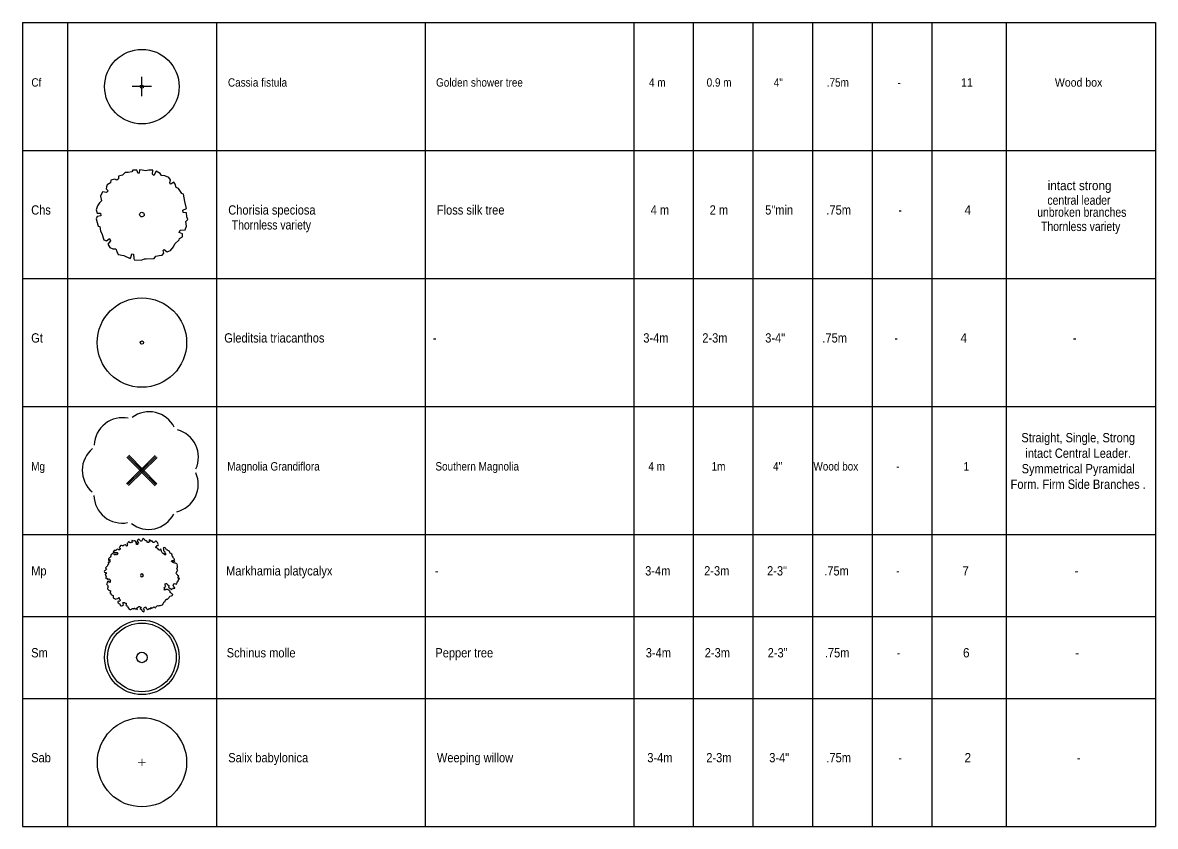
# Model space of a CAD drawing. Extents: x -2743 to -1606, y 314 to 679.
# Drawn here: x -1854.1 to -1778.1, y 459 to 513 of the extents above; entities that cross this region are included whole.
import ezdxf
from ezdxf.enums import TextEntityAlignment as Align

# ---------------------------------------------------------------- set-up
doc = ezdxf.new("R2010")
doc.units = 0
doc.header["$MEASUREMENT"] = 0
for name, color, linetype in [('Cassia fistula', 71, 'Continuous'), ('Chorisia speciosa', 71, 'Continuous'), ('L-PLNT-trunk', 8, 'Continuous'), ('L-TR CENTER', 7, 'Continuous'), ('L-TR Salix babylonica', 71, 'Continuous'), ('L-tree Gleditsia triacanthos', 71, 'Continuous'), ('LA-PLNT-DESIGN TEXT', 63, 'Continuous'), ('LA-PLNT-TABLE LINE', 202, 'Continuous'), ('Magnolia Grandiflora', 71, 'Continuous'), ('Markhamia platycalyx', 71, 'Continuous'), ('Schinus molle', 71, 'Continuous')]:
    doc.layers.add(name, color=color, linetype=linetype)
doc.styles.add('PLNT-LEG', font='arial.ttf', dxfattribs={"width": 0.85})

# ---------------------------------------------------------------- blocks, each defined once
blk = doc.blocks.new('PL-TAB')
at = {"style": 'PLNT-LEG'}
for tag, width, p in [('ABRV.', 0.85, (1.439, 0)), ('SYMBOL', 0.85, (7.527, 0)), ('HEIGHT', 0.85, (42.963, 0)), ('SPREAD', 0.85, (46.921, 0)), ('CALIBER', 0.85, (50.966, 0)), ('ROOTS', 0.85, (54.958, 0)), ('SPACING', 0.75, (59.078, 0)), ('QUANTITY', 0.9, (63.622, 0)), ('REMARKS', 0.9, (69.211, 0))]:
    blk.add_attdef(tag, text='', height=0.625, dxfattribs=dict(at, width=width)).set_placement(p, align=Align.CENTER)
at = {"style": 'PLNT-LEG', "width": 0.85}
for tag, p in [('BOTANICAL-NAME', (14, 0)), ('COMMON-NAME', (28, 0))]:
    blk.add_attdef(tag, p, '', height=0.625, dxfattribs=at)
blk = doc.blocks.new('CASSIA FISTULA')
for p, q in [((0.647, 0), (-0.647, 0)), ((0, -0.647), (0, 0.647))]:
    blk.add_line(p, q)
for radius in [2.5, 0.107]:
    blk.add_circle((0, 0), radius)
blk = doc.blocks.new('Chorisia speciosa')
blk.add_lwpolyline([(-2.72, 0.931), (-2.851, 0.787), (-2.97, 0.589), (-3.075, 0.313), (-3.009, 0.102), (-2.785, 0.102), (-2.759, -0.082), (-3.009, -0.122), (-3.062, -0.28), (-2.93, -0.767), (-2.825, -0.807), (-2.785, -1.123), (-2.693, -1.28), (-2.561, -1.689), (-2.377, -1.754), (-2.179, -1.61), (-2.114, -1.754), (-2.285, -1.991), (-2.153, -2.215), (-1.942, -2.307), (-1.745, -2.294), (-1.679, -2.479), (-1.587, -2.676), (-1.218, -2.755), (-0.796, -2.939), (-0.744, -2.874), (-0.678, -2.637), (-0.572, -2.663), (-0.533, -2.953), (-0.52, -3.045), (-0.045, -3.058), (0.165, -2.966), (0.284, -2.979), (0.824, -2.939), (0.943, -2.781), (1.167, -2.755), (1.364, -2.716), (1.47, -2.584), (1.417, -2.4), (1.496, -2.347), (1.707, -2.492), (1.918, -2.4), (2.128, -2.163), (2.221, -1.965), (2.497, -1.702), (2.524, -1.596), (2.721, -1.491), (2.721, -1.294), (2.51, -1.201), (2.576, -1.044), (2.906, -1.03), (2.998, -0.767), (2.945, -0.464), (3.077, -0.319), (3.011, -0.148), (2.998, 0.115), (2.774, 0.141), (2.747, 0.299), (2.998, 0.405), (2.892, 0.879), (2.8, 1.379), (2.682, 1.405), (2.458, 1.748), (2.3, 1.813), (2.234, 2.05), (2.142, 2.169), (1.944, 2.05), (1.865, 2.143), (1.931, 2.34), (1.799, 2.485), (1.536, 2.603), (1.325, 2.617), (1.219, 2.748), (0.969, 2.906), (0.798, 2.63), (0.706, 2.709), (0.745, 2.972), (0.468, 2.985), (0.245, 2.933), (0.021, 2.985), (-0.151, 2.998), (-0.19, 2.775), (-0.256, 2.761), (-0.348, 2.972), (-0.612, 2.985), (-0.664, 2.88), (-0.928, 2.827), (-1.126, 2.827), (-1.297, 2.656), (-1.56, 2.577), (-1.56, 2.393), (-1.679, 2.301), (-1.811, 2.38), (-2.074, 2.301), (-2.114, 2.129), (-2.324, 1.998), (-2.377, 1.866), (-2.403, 1.721), (-2.272, 1.603), (-2.364, 1.484), (-2.641, 1.524), (-2.772, 1.234)], close=True)
at = {"layer": 'L-PLNT-trunk'}
blk.add_ellipse((0, 0), major_axis=(-0.144, 0.052), ratio=0.999958, start_param=1.570795472079076, end_param=7.853980779258663, dxfattribs=at)
blk = doc.blocks.new('Magnolia Grandiflora')
at = {"layer": 'Magnolia Grandiflora'}
for p, q in [((-1.024, -0.884), (0.898, 1.012)), ((0.884, -1.024), (-1.012, 0.898)), ((-0.961, -0.948), (0.961, 0.948)), ((0.948, -0.961), (-0.948, 0.961)), ((-0.898, -1.012), (1.024, 0.884)), ((1.012, -0.898), (-0.884, 1.024))]:
    blk.add_line(p, q, dxfattribs=at)
for centre, start, end in [((0.483, 2.051), 26.67955, 126.82331), ((-1.302, 1.656), 78.10812, 178.25188), ((1.904, 0.901), 335.25098, 75.39474), ((-2.107, 0.014), 129.53669, 229.68045), ((1.892, -0.927), 283.8224, 23.96616), ((-1.325, -1.638), 180.96526, 281.10902), ((0.455, -2.057), 232.39383, 332.53759)]:
    blk.add_arc(centre, 1.893, start, end, dxfattribs=at)
blk = doc.blocks.new('Schinus molle')
at = {"layer": 'Schinus molle'}
for radius in [2.5, 2.303, 0.354]:
    blk.add_circle((0, 0), radius, dxfattribs=at)
blk = doc.blocks.new('Markhamia platycalyx')
at = {"layer": 'Markhamia platycalyx', "linetype": 'Continuous'}
blk.add_lwpolyline([(2.256, -0.439), (2.248, -0.472), (2.236, -0.506), (2.189, -0.497), (2.192, -0.532), (2.202, -0.572), (2.184, -0.603), (2.155, -0.649), (2.201, -0.661), (2.19, -0.711), (2.135, -0.714), (2.112, -0.684), (2.058, -0.658), (2.054, -0.699), (2.018, -0.707), (1.971, -0.725), (1.937, -0.766), (1.962, -0.794), (1.965, -0.847), (1.94, -0.892), (1.978, -0.895), (2.019, -0.868), (2.064, -0.871), (2.095, -0.888), (2.095, -0.888), (2.095, -0.888), (2.043, -0.913), (2.06, -0.974), (2.088, -1.003), (2.123, -1.023), (2.126, -1.062), (2.133, -1.11), (2.139, -1.186), (2.099, -1.184), (2.065, -1.169), (2.027, -1.172), (1.99, -1.118), (1.965, -1.082), (1.907, -1.076), (1.847, -1.098), (1.811, -1.106), (1.814, -1.144), (1.84, -1.213), (1.867, -1.271), (1.891, -1.307), (1.899, -1.343), (1.865, -1.356), (1.834, -1.379), (1.796, -1.398), (1.767, -1.426), (1.779, -1.489), (1.725, -1.509), (1.675, -1.494), (1.659, -1.528), (1.672, -1.563), (1.64, -1.597), (1.609, -1.62), (1.569, -1.635), (1.537, -1.653), (1.562, -1.722), (1.549, -1.761), (1.499, -1.779), (1.405, -1.797), (1.365, -1.812), (1.338, -1.89), (1.311, -1.922), (1.282, -1.95), (1.273, -1.987), (1.235, -2.035), (1.171, -2.104), (1.138, -2.122), (1.067, -2.115), (1.007, -2.103), (0.966, -2.113), (0.918, -2.137), (0.882, -2.161), (0.842, -2.143), (0.798, -2.147), (0.763, -2.172), (0.721, -2.165), (0.695, -2.203), (0.68, -2.237), (0.606, -2.264), (0.571, -2.277), (0.535, -2.302), (0.473, -2.286), (0.435, -2.289), (0.354, -2.375), (0.316, -2.423), (0.28, -2.431), (0.243, -2.422), (0.22, -2.391), (0.233, -2.353), (0.225, -2.316), (0.203, -2.257), (0.185, -2.207), (0.162, -2.177), (0.128, -2.161), (0.109, -2.123), (0.089, -2.086), (0.098, -2.049), (0.105, -2.007), (0.077, -1.978), (0.074, -1.94), (0.108, -1.927), (0.122, -1.888), (0.157, -1.847), (0.197, -1.832), (0.217, -1.796), (0.194, -1.749), (0.149, -1.749), (0.11, -1.735), (0.087, -1.704), (0.044, -1.709), (-0.004, -1.732), (-0.033, -1.76), (-0.063, -1.738), (-0.092, -1.692), (-0.145, -1.656), (-0.19, -1.655), (-0.226, -1.708), (-0.24, -1.747), (-0.232, -1.784), (-0.194, -1.809), (-0.21, -1.843), (-0.194, -1.916), (-0.158, -1.936), (-0.121, -1.945), (-0.084, -1.954), (-0.05, -1.969), (-0.047, -2.007), (-0.056, -2.044), (-0.063, -2.086), (-0.045, -2.119), (-0.035, -2.16), (-0.022, -2.195), (-0.051, -2.223), (-0.088, -2.214), (-0.13, -2.224), (-0.138, -2.261), (-0.161, -2.291), (-0.176, -2.325), (-0.205, -2.353), (-0.239, -2.338), (-0.242, -2.299), (-0.262, -2.262), (-0.275, -2.227), (-0.285, -2.186), (-0.323, -2.189), (-0.363, -2.187), (-0.437, -2.169), (-0.476, -2.184), (-0.48, -2.264), (-0.472, -2.317), (-0.517, -2.346), (-0.601, -2.332), (-0.652, -2.317), (-0.688, -2.342), (-0.724, -2.35), (-0.763, -2.336), (-0.877, -2.362), (-0.92, -2.367), (-0.923, -2.328), (-0.903, -2.293), (-0.921, -2.243), (-0.968, -2.238), (-1.045, -2.244), (-1.058, -2.21), (-1.051, -2.168), (-1.079, -2.139), (-1.077, -2.099), (-1.104, -2.07), (-1.117, -2.035), (-1.135, -2.002), (-1.172, -1.994), (-1.208, -2.002), (-1.252, -1.99), (-1.315, -2.002), (-1.357, -2.012), (-1.389, -1.985), (-1.392, -1.947), (-1.45, -1.911), (-1.45, -1.911), (-1.485, -1.899), (-1.514, -1.923), (-1.555, -1.913), (-1.587, -1.894), (-1.615, -1.867), (-1.638, -1.839), (-1.679, -1.829), (-1.702, -1.8), (-1.716, -1.762), (-1.735, -1.713), (-1.755, -1.659), (-1.719, -1.639), (-1.69, -1.616), (-1.708, -1.585), (-1.719, -1.539), (-1.702, -1.502), (-1.683, -1.47), (-1.723, -1.46), (-1.732, -1.42), (-1.725, -1.374), (-1.793, -1.374), (-1.812, -1.406), (-1.829, -1.444), (-1.796, -1.531), (-1.808, -1.566), (-1.846, -1.549), (-1.874, -1.523), (-1.908, -1.498), (-1.95, -1.47), (-1.984, -1.396), (-2.001, -1.365), (-2.037, -1.353), (-2.063, -1.283), (-2.079, -1.239), (-2.126, -1.231), (-2.159, -1.175), (-2.173, -1.106), (-2.188, -1.049), (-2.202, -1.011), (-2.255, -0.969), (-2.278, -0.94), (-2.279, -0.903), (-2.267, -0.837), (-2.28, -0.767), (-2.282, -0.73), (-2.307, -0.696), (-2.323, -0.652), (-2.343, -0.598), (-2.35, -0.563), (-2.341, -0.522), (-2.306, -0.497), (-2.272, -0.49), (-2.238, -0.515), (-2.206, -0.534), (-2.168, -0.551), (-2.131, -0.568), (-2.124, -0.603), (-2.109, -0.66), (-2.102, -0.694), (-2.063, -0.699), (-2.026, -0.716), (-2.006, -0.77), (-1.969, -0.819), (-1.934, -0.812), (-1.919, -0.769), (-1.944, -0.704), (-1.96, -0.66), (-1.948, -0.624), (-1.951, -0.582), (-1.971, -0.546), (-2, -0.519), (-2.025, -0.485), (-2.062, -0.468), (-2.084, -0.427), (-2.122, -0.41), (-2.145, -0.381), (-2.102, -0.346), (-2.06, -0.324), (-2.041, -0.292), (-2.06, -0.225), (-2.091, -0.174), (-2.114, -0.146), (-2.086, -0.123), (-2.1, -0.085), (-2.096, -0.046), (-2.097, -0.009), (-2.138, 0.001), (-2.182, 0.003), (-2.207, -0.031), (-2.246, -0.027), (-2.274, -0.069), (-2.291, -0.106), (-2.338, -0.111), (-2.374, -0.05), (-2.402, -0.023), (-2.448, 0.016), (-2.478, 0.079), (-2.497, 0.146), (-2.461, 0.185), (-2.389, 0.224), (-2.336, 0.25), (-2.327, 0.291), (-2.353, 0.343), (-2.385, 0.362), (-2.373, 0.398), (-2.354, 0.43), (-2.368, 0.468), (-2.368, 0.468), (-2.354, 0.506), (-2.364, 0.542), (-2.377, 0.577), (-2.344, 0.596), (-2.305, 0.596), (-2.286, 0.553), (-2.268, 0.517), (-2.217, 0.561), (-2.182, 0.574), (-2.164, 0.62), (-2.165, 0.663), (-2.197, 0.68), (-2.217, 0.744), (-2.21, 0.782), (-2.217, 0.822), (-2.242, 0.86), (-2.259, 0.904), (-2.272, 0.949), (-2.263, 1.002), (-2.211, 1.036), (-2.178, 1.023), (-2.137, 1.01), (-2.084, 1.022), (-2.048, 1.04), (-2.041, 1.078), (-2.055, 1.137), (-2.073, 1.173), (-2.087, 1.211), (-2.083, 1.27), (-2.041, 1.3), (-2.006, 1.292), (-1.968, 1.288), (-1.93, 1.291), (-1.919, 1.252), (-1.912, 1.212), (-1.901, 1.173), (-1.885, 1.14), (-1.82, 1.178), (-1.785, 1.199), (-1.761, 1.154), (-1.712, 1.215), (-1.723, 1.254), (-1.798, 1.262), (-1.834, 1.273), (-1.822, 1.328), (-1.865, 1.366), (-1.885, 1.401), (-1.887, 1.443), (-1.871, 1.478), (-1.837, 1.501), (-1.825, 1.566), (-1.837, 1.627), (-1.783, 1.625), (-1.739, 1.584), (-1.708, 1.56), (-1.658, 1.597), (-1.661, 1.646), (-1.628, 1.672), (-1.636, 1.712), (-1.652, 1.746), (-1.676, 1.772), (-1.631, 1.786), (-1.591, 1.793), (-1.559, 1.813), (-1.502, 1.834), (-1.467, 1.815), (-1.462, 1.774), (-1.398, 1.783), (-1.364, 1.771), (-1.326, 1.792), (-1.325, 1.828), (-1.349, 1.855), (-1.349, 1.855), (-1.37, 1.885), (-1.36, 1.921), (-1.311, 1.977), (-1.269, 1.988), (-1.232, 2.001), (-1.212, 2.046), (-1.2, 2.115), (-1.192, 2.156), (-1.152, 2.185), (-1.116, 2.175), (-1.08, 2.179), (-1.043, 2.179), (-1.004, 2.175), (-1, 2.139), (-1.01, 2.103), (-0.971, 2.099), (-0.951, 2.069), (-0.885, 2.103), (-0.885, 2.14), (-0.876, 2.181), (-0.876, 2.218), (-0.837, 2.274), (-0.773, 2.303), (-0.736, 2.303), (-0.709, 2.354), (-0.697, 2.396), (-0.64, 2.417), (-0.597, 2.429), (-0.582, 2.388), (-0.613, 2.321), (-0.609, 2.285), (-0.613, 2.246), (-0.639, 2.19), (-0.658, 2.155), (-0.636, 2.108), (-0.599, 2.108), (-0.566, 2.083), (-0.513, 2.103), (-0.501, 2.144), (-0.525, 2.172), (-0.497, 2.211), (-0.459, 2.22), (-0.434, 2.253), (-0.454, 2.292), (-0.498, 2.299), (-0.503, 2.338), (-0.528, 2.366), (-0.484, 2.411), (-0.442, 2.422), (-0.386, 2.447), (-0.356, 2.467), (-0.311, 2.47), (-0.278, 2.455), (-0.244, 2.44), (-0.166, 2.455), (-0.109, 2.476), (-0.068, 2.491), (-0.024, 2.498), (0.016, 2.476), (0.05, 2.461), (0.059, 2.423), (0.005, 2.393), (-0.035, 2.378), (0.007, 2.376), (0.044, 2.389), (0.062, 2.354), (0.116, 2.346), (0.156, 2.338), (0.184, 2.363), (0.16, 2.391), (0.194, 2.422), (0.231, 2.399), (0.268, 2.338), (0.349, 2.368), (0.39, 2.37), (0.427, 2.346), (0.49, 2.365), (0.545, 2.391), (0.584, 2.41), (0.624, 2.415), (0.651, 2.356), (0.639, 2.314), (0.711, 2.332), (0.775, 2.36), (0.821, 2.387), (0.856, 2.391), (0.891, 2.348), (0.904, 2.311), (0.891, 2.273), (0.873, 2.234), (0.91, 2.22), (0.945, 2.201), (0.993, 2.223), (1.028, 2.241), (1.042, 2.204), (1.07, 2.178), (1.091, 2.148), (1.091, 2.148), (1.115, 2.122), (1.148, 2.098), (1.189, 2.107), (1.229, 2.097), (1.225, 2.058), (1.197, 2.035), (1.225, 1.959), (1.213, 1.924), (1.177, 1.905), (1.185, 1.833), (1.183, 1.789), (1.212, 1.763), (1.263, 1.757), (1.3, 1.74), (1.323, 1.712), (1.359, 1.731), (1.345, 1.788), (1.328, 1.831), (1.338, 1.872), (1.365, 1.9), (1.4, 1.889), (1.428, 1.862), (1.469, 1.853), (1.497, 1.876), (1.547, 1.876), (1.579, 1.838), (1.608, 1.762), (1.627, 1.726), (1.666, 1.722), (1.707, 1.712), (1.741, 1.688), (1.777, 1.689), (1.813, 1.678), (1.829, 1.634), (1.845, 1.591), (1.868, 1.562), (1.871, 1.52), (1.854, 1.483), (1.85, 1.444), (1.879, 1.418), (1.91, 1.399), (1.948, 1.413), (1.985, 1.414), (1.999, 1.376), (1.988, 1.341), (2.03, 1.326), (2.059, 1.3), (2.06, 1.263), (2.037, 1.192), (2.051, 1.154), (2.085, 1.13), (2.122, 1.113), (2.158, 1.101), (2.193, 1.071), (2.204, 1.026), (2.195, 0.985), (2.196, 0.949), (2.219, 0.92), (2.171, 0.865), (2.09, 0.785), (2.029, 0.75), (2, 0.727), (2.034, 0.703), (2.068, 0.678), (2.094, 0.626), (2.108, 0.588), (2.14, 0.569), (2.205, 0.593), (2.244, 0.62), (2.246, 0.664), (2.273, 0.693), (2.31, 0.676), (2.336, 0.624), (2.355, 0.556), (2.35, 0.518), (2.417, 0.456), (2.44, 0.427), (2.43, 0.337), (2.411, 0.305), (2.375, 0.286), (2.349, 0.257), (2.311, 0.243), (2.289, 0.284), (2.255, 0.309), (2.218, 0.326), (2.198, 0.362), (2.178, 0.317), (2.166, 0.282), (2.138, 0.259), (2.157, 0.223), (2.161, 0.181), (2.146, 0.138), (2.174, 0.112), (2.209, 0.1), (2.25, 0.091), (2.276, 0.038), (2.277, 0.002), (2.273, -0.037), (2.303, -0.069), (2.34, -0.086), (2.357, -0.129), (2.393, -0.227), (2.407, -0.265), (2.383, -0.299), (2.371, -0.334), (2.337, -0.359), (2.299, -0.373), (2.273, -0.402)], close=True, dxfattribs=at)
blk.add_circle((0, 0), 0.1, dxfattribs=at)
blk = doc.blocks.new('Salix babylonica')
at = {"layer": 'L-TR CENTER', "const_width": 0.05}
for points in [[(0.25, 0), (-0.25, 0)], [(0, 0.25), (0, -0.25)]]:
    blk.add_lwpolyline(points, dxfattribs=at)
at = {"layer": 'L-TR Salix babylonica'}
blk.add_circle((0.007, 0.005), 2.992, dxfattribs=at)
blk = doc.blocks.new('Gleditsia triacanthos')
blk.add_circle((0, 0), 3)
at = {"layer": 'L-PLNT-trunk'}
blk.add_circle((0, 0), 0.107, dxfattribs=at)

msp = doc.modelspace()

# ---------------------------------------------------------------- linework, layer by layer
at = {"layer": 'LA-PLNT-TABLE LINE', "extrusion": (1.27242e-07, -1.99549e-18, 1)}
for p, q in [((-1854.059, 512.969), (-1778.059, 512.969)), ((-1854.059, 504.379), (-1778.059, 504.379)), ((-1854.059, 495.789), (-1778.059, 495.789)), ((-1854.059, 487.198), (-1778.059, 487.198)), ((-1854.059, 478.608), (-1778.059, 478.608)), ((-1854.059, 473.108), (-1778.059, 473.108)), ((-1854.059, 467.608), (-1778.059, 467.608)), ((-1854.059, 459.017), (-1778.059, 459.018))]:
    msp.add_line(p, q, dxfattribs=at)
at = {"layer": 'LA-PLNT-TABLE LINE', "extrusion": (1.27242e-07, -1.99549e-18, 1), "elevation": -0.12}
for points in [[(-1854.059, 512.969), (-1854.059, 459.017)], [(-1851.059, 512.969), (-1851.059, 459.017)], [(-1841.059, 512.969), (-1841.059, 459.017)], [(-1827.059, 512.969), (-1827.059, 459.017)], [(-1813.059, 512.969), (-1813.059, 459.017)], [(-1809.059, 512.969), (-1809.059, 459.017)], [(-1805.059, 512.969), (-1805.059, 459.017)], [(-1801.059, 512.969), (-1801.059, 459.017)], [(-1797.059, 512.969), (-1797.059, 459.017)], [(-1793.059, 512.969), (-1793.059, 459.017)], [(-1788.059, 512.969), (-1788.059, 459.017)], [(-1778.059, 512.969), (-1778.059, 459.018)]]:
    msp.add_lwpolyline(points, dxfattribs=at)

# ---------------------------------------------------------------- block references
at = {"layer": 'Cassia fistula', "extrusion": (1.27242e-07, -1.99549e-18, 1), "rotation": 8.65857215290934e-05}
msp.add_blockref('CASSIA FISTULA', (-1846.059, 508.674, 0), dxfattribs=at)
at = {"layer": 'Chorisia speciosa', "extrusion": (1.27242e-07, -1.99549e-18, 1), "rotation": 8.65857215290934e-05}
msp.add_blockref('Chorisia speciosa', (-1846.059, 500.084, 0), dxfattribs=at)
at = {"layer": 'L-TR Salix babylonica', "extrusion": (1.27242e-07, -1.99549e-18, 1), "rotation": 8.65857215290934e-05}
msp.add_blockref('Salix babylonica', (-1846.059, 463.313, 0), dxfattribs=at)
at = {"layer": 'L-tree Gleditsia triacanthos', "extrusion": (1.27242e-07, -1.99549e-18, 1), "rotation": 8.65857215290934e-05}
msp.add_blockref('Gleditsia triacanthos', (-1846.059, 491.493, 0), dxfattribs=at)
at = {"layer": 'LA-PLNT-DESIGN TEXT', "extrusion": (1.27242e-07, -1.99549e-18, 1)}
ref = msp.add_blockref('PL-TAB', (-1854.322, 508.674, 0), dxfattribs=dict(at, xscale=0.9, yscale=0.9, zscale=0.9, rotation=8.658572151813815e-05))
ref.add_attrib('REMARKS', 'Wood box', dxfattribs={"layer": '0', "extrusion": (1.27242e-07, -1.99549e-18, 1), "height": 0.5625, "rotation": 0.00009, "style": 'PLNT-LEG', "width": 0.9}).set_placement((-1783.208, 508.674, 0), align=Align.CENTER)
ref.add_attrib('QUANTITY', '11', dxfattribs={"layer": '0', "extrusion": (1.27242e-07, -1.99549e-18, 1), "height": 0.5625, "rotation": 0.00009, "style": 'PLNT-LEG', "width": 0.9}).set_placement((-1790.7, 508.674, 0), align=Align.CENTER)
ref.add_attrib('SPACING', '-', dxfattribs={"layer": '0', "extrusion": (1.27242e-07, -1.99549e-18, 1), "height": 0.562, "rotation": 0.00009, "style": 'PLNT-LEG', "width": 0.75}).set_placement((-1795.244, 508.674, 0), align=Align.CENTER)
ref.add_attrib('ROOTS', '.75m', dxfattribs={"layer": '0', "extrusion": (1.27242e-07, -1.99549e-18, 1), "height": 0.5625, "rotation": 0.00009, "style": 'PLNT-LEG', "width": 0.85}).set_placement((-1799.364, 508.674, 0), align=Align.CENTER)
ref.add_attrib('CALIBER', '4"', dxfattribs={"layer": '0', "extrusion": (1.27242e-07, -1.99549e-18, 1), "height": 0.5625, "rotation": 0.00009, "style": 'PLNT-LEG', "width": 0.85}).set_placement((-1803.356, 508.674, 0), align=Align.CENTER)
ref.add_attrib('SPREAD', '0.9 m', dxfattribs={"layer": '0', "extrusion": (1.27242e-07, -1.99549e-18, 1), "height": 0.5625, "rotation": 0.00009, "style": 'PLNT-LEG', "width": 0.85}).set_placement((-1807.33, 508.674, 0), align=Align.CENTER)
ref.add_attrib('HEIGHT', '4 m', dxfattribs={"layer": '0', "extrusion": (1.27242e-07, -1.99549e-18, 1), "height": 0.5625, "rotation": 0.00009, "style": 'PLNT-LEG', "width": 0.85}).set_placement((-1811.478, 508.674, 0), align=Align.CENTER)
ref.add_attrib('COMMON-NAME', 'Golden shower tree', (-1826.322, 508.674, 0), dxfattribs={"layer": '0', "extrusion": (1.27242e-07, -1.99549e-18, 1), "height": 0.5625, "rotation": 0.00009, "style": 'PLNT-LEG', "width": 0.85})
ref.add_attrib('BOTANICAL-NAME', 'Cassia fistula', (-1840.285, 508.674, 0), dxfattribs={"layer": '0', "extrusion": (1.27242e-07, -1.99549e-18, 1), "height": 0.5625, "rotation": 0.00009, "style": 'PLNT-LEG', "width": 0.85})
ref.add_attrib('ABRV.', 'Cf', dxfattribs={"layer": '0', "extrusion": (1.27242e-07, -1.99549e-18, 1), "height": 0.5625, "rotation": 0.00009, "style": 'PLNT-LEG', "width": 0.85}).set_placement((-1853.14, 508.674, 0), align=Align.CENTER)
ref = msp.add_blockref('PL-TAB', (-1854.265, 500.084, 0), dxfattribs=dict(at, rotation=8.65857215290934e-05))
ref.add_attrib('REMARKS', 'intact strong', dxfattribs={"layer": '0', "extrusion": (1.27242e-07, -1.99549e-18, 1), "height": 0.625, "rotation": 0.00009, "style": 'PLNT-LEG', "width": 0.9}).set_placement((-1783.142, 501.725, 0), align=Align.CENTER)
ref.add_attrib('QUANTITY', '4', dxfattribs={"layer": '0', "extrusion": (1.27242e-07, -1.99549e-18, 1), "height": 0.625, "rotation": 0.00009, "style": 'PLNT-LEG', "width": 0.9}).set_placement((-1790.643, 500.084, 0), align=Align.CENTER)
ref.add_attrib('SPACING', '-', dxfattribs={"layer": '0', "extrusion": (1.27242e-07, -1.99549e-18, 1), "height": 0.625, "rotation": 0.00009, "style": 'PLNT-LEG', "width": 0.75}).set_placement((-1795.187, 500.084, 0), align=Align.CENTER)
ref.add_attrib('ROOTS', '.75m', dxfattribs={"layer": '0', "extrusion": (1.27242e-07, -1.99549e-18, 1), "height": 0.625, "rotation": 0.00009, "style": 'PLNT-LEG', "width": 0.85}).set_placement((-1799.307, 500.084, 0), align=Align.CENTER)
ref.add_attrib('CALIBER', '5"min', dxfattribs={"layer": '0', "extrusion": (1.27242e-07, -1.99549e-18, 1), "height": 0.625, "rotation": 0.00009, "style": 'PLNT-LEG', "width": 0.85}).set_placement((-1803.299, 500.084, 0), align=Align.CENTER)
ref.add_attrib('SPREAD', '2 m', dxfattribs={"layer": '0', "extrusion": (1.27242e-07, -1.99549e-18, 1), "height": 0.625, "rotation": 0.00009, "style": 'PLNT-LEG', "width": 0.85}).set_placement((-1807.344, 500.084, 0), align=Align.CENTER)
ref.add_attrib('HEIGHT', '4 m', dxfattribs={"layer": '0', "extrusion": (1.27242e-07, -1.99549e-18, 1), "height": 0.625, "rotation": 0.00009, "style": 'PLNT-LEG', "width": 0.85}).set_placement((-1811.302, 500.084, 0), align=Align.CENTER)
ref.add_attrib('COMMON-NAME', 'Floss silk tree', (-1826.265, 500.084, 0), dxfattribs={"layer": '0', "extrusion": (1.27242e-07, -1.99549e-18, 1), "height": 0.625, "rotation": 0.00009, "style": 'PLNT-LEG', "width": 0.85})
ref.add_attrib('BOTANICAL-NAME', 'Chorisia speciosa', (-1840.265, 500.084, 0), dxfattribs={"layer": '0', "extrusion": (1.27242e-07, -1.99549e-18, 1), "height": 0.625, "rotation": 0.00009, "style": 'PLNT-LEG', "width": 0.85})
ref.add_attrib('ABRV.', 'Chs', dxfattribs={"layer": '0', "extrusion": (1.27242e-07, -1.99549e-18, 1), "height": 0.625, "rotation": 0.00009, "style": 'PLNT-LEG', "width": 0.85}).set_placement((-1852.826, 500.084, 0), align=Align.CENTER)
ref = msp.add_blockref('PL-TAB', (-1785.302, 500.744, 0), dxfattribs=dict(at, rotation=8.65857215290934e-05))
ref.add_attrib('BOTANICAL-NAME', 'central leader', (-1785.302, 500.744, 0), dxfattribs={"layer": '0', "extrusion": (1.27242e-07, -1.99549e-18, 1), "height": 0.625, "rotation": 0.00009, "style": 'PLNT-LEG', "width": 0.8})
ref = msp.add_blockref('PL-TAB', (-1785.983, 499.936, 0), dxfattribs=dict(at, rotation=8.65857215290934e-05))
ref.add_attrib('BOTANICAL-NAME', 'unbroken branches', (-1785.983, 499.936, 0), dxfattribs={"layer": '0', "extrusion": (1.27242e-07, -1.99549e-18, 1), "height": 0.625, "rotation": 0.00009, "style": 'PLNT-LEG', "width": 0.8})
ref = msp.add_blockref('PL-TAB', (-1840.028, 499.083, 0), dxfattribs=dict(at, rotation=8.65857215290934e-05))
ref.add_attrib('BOTANICAL-NAME', 'Thornless variety', (-1840.028, 499.083, 0), dxfattribs={"layer": '0', "extrusion": (1.27242e-07, -1.99549e-18, 1), "height": 0.625, "rotation": 0.00009, "style": 'PLNT-LEG', "width": 0.8})
ref = msp.add_blockref('PL-TAB', (-1785.727, 498.98, 0), dxfattribs=dict(at, rotation=8.65857215290934e-05))
ref.add_attrib('BOTANICAL-NAME', 'Thornless variety', (-1785.727, 498.98, 0), dxfattribs={"layer": '0', "extrusion": (1.27242e-07, -1.99549e-18, 1), "height": 0.625, "rotation": 0.00009, "style": 'PLNT-LEG', "width": 0.8})
ref = msp.add_blockref('PL-TAB', (-1854.533, 491.493, 0), dxfattribs=dict(at, rotation=8.65857215290934e-05))
ref.add_attrib('REMARKS', '-', dxfattribs={"layer": '0', "extrusion": (1.27242e-07, -1.99549e-18, 1), "height": 0.625, "rotation": 0.00009, "style": 'PLNT-LEG', "width": 0.9}).set_placement((-1783.471, 491.493, 0), align=Align.CENTER)
ref.add_attrib('QUANTITY', '4', dxfattribs={"layer": '0', "extrusion": (1.27242e-07, -1.99549e-18, 1), "height": 0.625, "rotation": 0.00009, "style": 'PLNT-LEG', "width": 0.9}).set_placement((-1790.911, 491.493, 0), align=Align.CENTER)
ref.add_attrib('SPACING', '-', dxfattribs={"layer": '0', "extrusion": (1.27242e-07, -1.99549e-18, 1), "height": 0.625, "rotation": 0.00009, "style": 'PLNT-LEG', "width": 0.75}).set_placement((-1795.455, 491.493, 0), align=Align.CENTER)
ref.add_attrib('ROOTS', '.75m', dxfattribs={"layer": '0', "extrusion": (1.27242e-07, -1.99549e-18, 1), "height": 0.625, "rotation": 0.00009, "style": 'PLNT-LEG', "width": 0.85}).set_placement((-1799.575, 491.493, 0), align=Align.CENTER)
ref.add_attrib('CALIBER', '3-4"', dxfattribs={"layer": '0', "extrusion": (1.27242e-07, -1.99549e-18, 1), "height": 0.625, "rotation": 0.00009, "style": 'PLNT-LEG', "width": 0.85}).set_placement((-1803.567, 491.493, 0), align=Align.CENTER)
ref.add_attrib('SPREAD', '2-3m', dxfattribs={"layer": '0', "extrusion": (1.27242e-07, -1.99549e-18, 1), "height": 0.625, "rotation": 0.00009, "style": 'PLNT-LEG', "width": 0.85}).set_placement((-1807.612, 491.493, 0), align=Align.CENTER)
ref.add_attrib('HEIGHT', '3-4m', dxfattribs={"layer": '0', "extrusion": (1.27242e-07, -1.99549e-18, 1), "height": 0.625, "rotation": 0.00009, "style": 'PLNT-LEG', "width": 0.85}).set_placement((-1811.57, 491.493, 0), align=Align.CENTER)
ref.add_attrib('COMMON-NAME', '-', (-1826.533, 491.493, 0), dxfattribs={"layer": '0', "extrusion": (1.27242e-07, -1.99549e-18, 1), "height": 0.625, "rotation": 0.00009, "style": 'PLNT-LEG', "width": 0.85})
ref.add_attrib('BOTANICAL-NAME', 'Gleditsia triacanthos', (-1840.533, 491.493, 0), dxfattribs={"layer": '0', "extrusion": (1.27242e-07, -1.99549e-18, 1), "height": 0.625, "rotation": 0.00009, "style": 'PLNT-LEG', "width": 0.85})
ref.add_attrib('ABRV.', 'Gt', dxfattribs={"layer": '0', "extrusion": (1.27242e-07, -1.99549e-18, 1), "height": 0.625, "rotation": 0.00009, "style": 'PLNT-LEG', "width": 0.85}).set_placement((-1853.094, 491.493, 0), align=Align.CENTER)
ref = msp.add_blockref('PL-TAB', (-1852.927, 482.903, 0), dxfattribs=dict(at, xscale=0.9, yscale=0.9, zscale=0.9, rotation=8.658572151813815e-05))
ref.add_attrib('QUANTITY', '1', dxfattribs={"layer": '0', "extrusion": (1.27242e-07, -1.99549e-18, 1), "height": 0.562, "rotation": 0.00009, "style": 'PLNT-LEG', "width": 0.9}).set_placement((-1790.742, 482.903, 0), align=Align.CENTER)
ref.add_attrib('SPACING', '-', dxfattribs={"layer": '0', "extrusion": (1.27242e-07, -1.99549e-18, 1), "height": 0.562, "rotation": 0.00009, "style": 'PLNT-LEG', "width": 0.75}).set_placement((-1795.336, 482.903, 0), align=Align.CENTER)
ref.add_attrib('ROOTS', 'Wood box ', dxfattribs={"layer": '0', "extrusion": (1.27242e-07, -1.99549e-18, 1), "height": 0.5625, "rotation": 0.00009, "style": 'PLNT-LEG', "width": 0.85}).set_placement((-1799.406, 482.903, 0), align=Align.CENTER)
ref.add_attrib('CALIBER', "4''", dxfattribs={"layer": '0', "extrusion": (1.27242e-07, -1.99549e-18, 1), "height": 0.5625, "rotation": 0.00009, "style": 'PLNT-LEG', "width": 0.85}).set_placement((-1803.398, 482.903, 0), align=Align.CENTER)
ref.add_attrib('SPREAD', '1m', dxfattribs={"layer": '0', "extrusion": (1.27242e-07, -1.99549e-18, 1), "height": 0.5625, "rotation": 0.00009, "style": 'PLNT-LEG', "width": 0.85}).set_placement((-1807.371, 482.903, 0), align=Align.CENTER)
ref.add_attrib('HEIGHT', '4 m', dxfattribs={"layer": '0', "extrusion": (1.27242e-07, -1.99549e-18, 1), "height": 0.5625, "rotation": 0.00009, "style": 'PLNT-LEG', "width": 0.85}).set_placement((-1811.52, 482.903, 0), align=Align.CENTER)
ref.add_attrib('COMMON-NAME', 'Southern Magnolia', (-1826.364, 482.903, 0), dxfattribs={"layer": '0', "extrusion": (1.27242e-07, -1.99549e-18, 1), "height": 0.5625, "rotation": 0.00009, "style": 'PLNT-LEG', "width": 0.85})
ref.add_attrib('BOTANICAL-NAME', 'Magnolia Grandiflora', (-1840.327, 482.903, 0), dxfattribs={"layer": '0', "extrusion": (1.27242e-07, -1.99549e-18, 1), "height": 0.5625, "rotation": 0.00009, "style": 'PLNT-LEG', "width": 0.85})
ref.add_attrib('ABRV.', 'Mg', dxfattribs={"layer": '0', "extrusion": (1.27242e-07, -1.99549e-18, 1), "height": 0.5625, "rotation": 0.00009, "style": 'PLNT-LEG', "width": 0.85}).set_placement((-1853.022, 482.903, 0), align=Align.CENTER)
ref = msp.add_blockref('PL-TAB', (-1854.409, 475.858, 0), dxfattribs=dict(at, rotation=8.65857215290934e-05))
ref.add_attrib('REMARKS', '-', dxfattribs={"layer": '0', "extrusion": (1.27242e-07, -1.99549e-18, 1), "height": 0.625, "rotation": 0.00009, "style": 'PLNT-LEG', "width": 0.9}).set_placement((-1783.348, 475.858, 0), align=Align.CENTER)
ref.add_attrib('QUANTITY', '7', dxfattribs={"layer": '0', "extrusion": (1.27242e-07, -1.99549e-18, 1), "height": 0.625, "rotation": 0.00009, "style": 'PLNT-LEG', "width": 0.9}).set_placement((-1790.787, 475.858, 0), align=Align.CENTER)
ref.add_attrib('SPACING', '-', dxfattribs={"layer": '0', "extrusion": (1.27242e-07, -1.99549e-18, 1), "height": 0.625, "rotation": 0.00009, "style": 'PLNT-LEG', "width": 0.75}).set_placement((-1795.331, 475.858, 0), align=Align.CENTER)
ref.add_attrib('ROOTS', '.75m', dxfattribs={"layer": '0', "extrusion": (1.27242e-07, -1.99549e-18, 1), "height": 0.625, "rotation": 0.00009, "style": 'PLNT-LEG', "width": 0.85}).set_placement((-1799.451, 475.858, 0), align=Align.CENTER)
ref.add_attrib('CALIBER', '2-3"', dxfattribs={"layer": '0', "extrusion": (1.27242e-07, -1.99549e-18, 1), "height": 0.625, "rotation": 0.00009, "style": 'PLNT-LEG', "width": 0.85}).set_placement((-1803.443, 475.858, 0), align=Align.CENTER)
ref.add_attrib('SPREAD', '2-3m', dxfattribs={"layer": '0', "extrusion": (1.27242e-07, -1.99549e-18, 1), "height": 0.625, "rotation": 0.00009, "style": 'PLNT-LEG', "width": 0.85}).set_placement((-1807.488, 475.858, 0), align=Align.CENTER)
ref.add_attrib('HEIGHT', '3-4m', dxfattribs={"layer": '0', "extrusion": (1.27242e-07, -1.99549e-18, 1), "height": 0.625, "rotation": 0.00009, "style": 'PLNT-LEG', "width": 0.85}).set_placement((-1811.446, 475.858, 0), align=Align.CENTER)
ref.add_attrib('COMMON-NAME', '-', (-1826.409, 475.858, 0), dxfattribs={"layer": '0', "extrusion": (1.27242e-07, -1.99549e-18, 1), "height": 0.625, "rotation": 0.00009, "style": 'PLNT-LEG', "width": 0.85})
ref.add_attrib('BOTANICAL-NAME', 'Markhamia platycalyx', (-1840.409, 475.858, 0), dxfattribs={"layer": '0', "extrusion": (1.27242e-07, -1.99549e-18, 1), "height": 0.625, "rotation": 0.00009, "style": 'PLNT-LEG', "width": 0.85})
ref.add_attrib('ABRV.', 'Mp', dxfattribs={"layer": '0', "extrusion": (1.27242e-07, -1.99549e-18, 1), "height": 0.625, "rotation": 0.00009, "style": 'PLNT-LEG', "width": 0.85}).set_placement((-1852.97, 475.858, 0), align=Align.CENTER)
ref = msp.add_blockref('PL-TAB', (-1854.368, 470.358, 0), dxfattribs=dict(at, rotation=8.65857215290934e-05))
ref.add_attrib('REMARKS', '-', dxfattribs={"layer": '0', "extrusion": (1.27242e-07, -1.99549e-18, 1), "height": 0.625, "rotation": 0.00009, "style": 'PLNT-LEG', "width": 0.9}).set_placement((-1783.307, 470.358, 0), align=Align.CENTER)
ref.add_attrib('QUANTITY', '6', dxfattribs={"layer": '0', "extrusion": (1.27242e-07, -1.99549e-18, 1), "height": 0.625, "rotation": 0.00009, "style": 'PLNT-LEG', "width": 0.9}).set_placement((-1790.746, 470.358, 0), align=Align.CENTER)
ref.add_attrib('SPACING', '-', dxfattribs={"layer": '0', "extrusion": (1.27242e-07, -1.99549e-18, 1), "height": 0.625, "rotation": 0.00009, "style": 'PLNT-LEG', "width": 0.75}).set_placement((-1795.29, 470.358, 0), align=Align.CENTER)
ref.add_attrib('ROOTS', '.75m', dxfattribs={"layer": '0', "extrusion": (1.27242e-07, -1.99549e-18, 1), "height": 0.625, "rotation": 0.00009, "style": 'PLNT-LEG', "width": 0.85}).set_placement((-1799.41, 470.358, 0), align=Align.CENTER)
ref.add_attrib('CALIBER', '2-3"', dxfattribs={"layer": '0', "extrusion": (1.27242e-07, -1.99549e-18, 1), "height": 0.625, "rotation": 0.00009, "style": 'PLNT-LEG', "width": 0.85}).set_placement((-1803.402, 470.358, 0), align=Align.CENTER)
ref.add_attrib('SPREAD', '2-3m', dxfattribs={"layer": '0', "extrusion": (1.27242e-07, -1.99549e-18, 1), "height": 0.625, "rotation": 0.00009, "style": 'PLNT-LEG', "width": 0.85}).set_placement((-1807.447, 470.358, 0), align=Align.CENTER)
ref.add_attrib('HEIGHT', '3-4m', dxfattribs={"layer": '0', "extrusion": (1.27242e-07, -1.99549e-18, 1), "height": 0.625, "rotation": 0.00009, "style": 'PLNT-LEG', "width": 0.85}).set_placement((-1811.405, 470.358, 0), align=Align.CENTER)
ref.add_attrib('COMMON-NAME', 'Pepper tree', (-1826.368, 470.358, 0), dxfattribs={"layer": '0', "extrusion": (1.27242e-07, -1.99549e-18, 1), "height": 0.625, "rotation": 0.00009, "style": 'PLNT-LEG', "width": 0.85})
ref.add_attrib('BOTANICAL-NAME', 'Schinus molle', (-1840.368, 470.358, 0), dxfattribs={"layer": '0', "extrusion": (1.27242e-07, -1.99549e-18, 1), "height": 0.625, "rotation": 0.00009, "style": 'PLNT-LEG', "width": 0.85})
ref.add_attrib('ABRV.', 'Sm', dxfattribs={"layer": '0', "extrusion": (1.27242e-07, -1.99549e-18, 1), "height": 0.625, "rotation": 0.00009, "style": 'PLNT-LEG', "width": 0.85}).set_placement((-1852.929, 470.358, 0), align=Align.CENTER)
ref = msp.add_blockref('PL-TAB', (-1854.264, 463.317, 0), dxfattribs=dict(at, rotation=8.65857215290934e-05))
ref.add_attrib('REMARKS', '-', dxfattribs={"layer": '0', "extrusion": (1.27242e-07, -1.99549e-18, 1), "height": 0.625, "rotation": 0.00009, "style": 'PLNT-LEG', "width": 0.9}).set_placement((-1783.203, 463.317, 0), align=Align.CENTER)
ref.add_attrib('QUANTITY', '2', dxfattribs={"layer": '0', "extrusion": (1.27242e-07, -1.99549e-18, 1), "height": 0.625, "rotation": 0.00009, "style": 'PLNT-LEG', "width": 0.9}).set_placement((-1790.642, 463.317, 0), align=Align.CENTER)
ref.add_attrib('SPACING', '-', dxfattribs={"layer": '0', "extrusion": (1.27242e-07, -1.99549e-18, 1), "height": 0.625, "rotation": 0.00009, "style": 'PLNT-LEG', "width": 0.75}).set_placement((-1795.187, 463.317, 0), align=Align.CENTER)
ref.add_attrib('ROOTS', '.75m', dxfattribs={"layer": '0', "extrusion": (1.27242e-07, -1.99549e-18, 1), "height": 0.625, "rotation": 0.00009, "style": 'PLNT-LEG', "width": 0.85}).set_placement((-1799.307, 463.317, 0), align=Align.CENTER)
ref.add_attrib('CALIBER', '3-4"', dxfattribs={"layer": '0', "extrusion": (1.27242e-07, -1.99549e-18, 1), "height": 0.625, "rotation": 0.00009, "style": 'PLNT-LEG', "width": 0.85}).set_placement((-1803.298, 463.317, 0), align=Align.CENTER)
ref.add_attrib('SPREAD', '2-3m', dxfattribs={"layer": '0', "extrusion": (1.27242e-07, -1.99549e-18, 1), "height": 0.625, "rotation": 0.00009, "style": 'PLNT-LEG', "width": 0.85}).set_placement((-1807.344, 463.317, 0), align=Align.CENTER)
ref.add_attrib('HEIGHT', '3-4m', dxfattribs={"layer": '0', "extrusion": (1.27242e-07, -1.99549e-18, 1), "height": 0.625, "rotation": 0.00009, "style": 'PLNT-LEG', "width": 0.85}).set_placement((-1811.301, 463.317, 0), align=Align.CENTER)
ref.add_attrib('COMMON-NAME', 'Weeping willow', (-1826.264, 463.317, 0), dxfattribs={"layer": '0', "extrusion": (1.27242e-07, -1.99549e-18, 1), "height": 0.625, "rotation": 0.00009, "style": 'PLNT-LEG', "width": 0.85})
ref.add_attrib('BOTANICAL-NAME', 'Salix babylonica', (-1840.264, 463.317, 0), dxfattribs={"layer": '0', "extrusion": (1.27242e-07, -1.99549e-18, 1), "height": 0.625, "rotation": 0.00009, "style": 'PLNT-LEG', "width": 0.85})
ref.add_attrib('ABRV.', 'Sab', dxfattribs={"layer": '0', "extrusion": (1.27242e-07, -1.99549e-18, 1), "height": 0.625, "rotation": 0.00009, "style": 'PLNT-LEG', "width": 0.85}).set_placement((-1852.826, 463.317, 0), align=Align.CENTER)
at = {"layer": 'Magnolia Grandiflora', "extrusion": (1.27242e-07, -1.99549e-18, 1), "rotation": 8.65857215290934e-05}
msp.add_blockref('Magnolia Grandiflora', (-1846.059, 482.903, 0), dxfattribs=at)
at = {"layer": 'Markhamia platycalyx', "extrusion": (1.27242e-07, -1.99549e-18, 1), "xscale": -1, "rotation": 64.05147223371944}
msp.add_blockref('Markhamia platycalyx', (-1846.059, 475.858, 0), dxfattribs=at)
at = {"layer": 'Schinus molle', "extrusion": (1.27242e-07, -1.99549e-18, 1), "rotation": 8.65857215290934e-05}
msp.add_blockref('Schinus molle', (-1846.059, 470.358, 0), dxfattribs=at)

# ---------------------------------------------------------------- texts
at = {"layer": 'LA-PLNT-DESIGN TEXT', "extrusion": (1.27242e-07, -1.99549e-18, 1), "insert": (-1787.994, 485.423, -0.12), "char_height": 0.625, "width": 9.5161, "attachment_point": 1, "text_direction": (1, 2e-06, 0), "style": 'PLNT-LEG'}
msp.add_mtext('\\pxqc;Straight, Single, Strong intact Central Leader. Symmetrical Pyramidal Form. Firm Side Branches .', dxfattribs=at)

doc.saveas('drawing.dxf')
